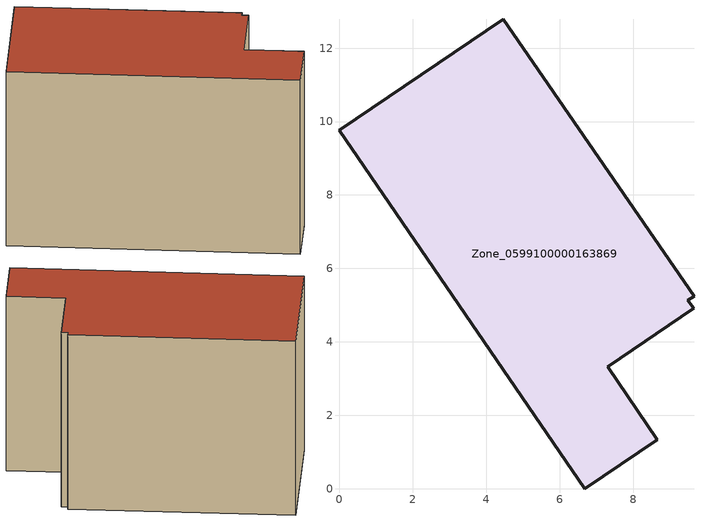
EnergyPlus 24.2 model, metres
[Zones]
Zone_0599100000163869
 floor ground (C_G): 9.49,5.13 9.65,4.92 7.31,3.32 8.65,1.33 6.68,0 0,9.76 4.46,12.79 9.65,5.24 z0
 wall outside (C_F): 4.46,12.79 0,9.76 6.68,0 8.65,1.33 7.31,3.32 9.65,4.92 9.49,5.13 9.65,5.24 4.46,12.79 z0:7.99
 roof outside (C_R): 9.65,5.24 4.46,12.79 0,9.76 6.68,0 8.65,1.33 7.31,3.32 9.65,4.92 9.49,5.13 z7.99
[BUILDING]
Pand.0599100000163869: North Axis=0; Terrain=City; Loads Convergence Tolerance Value=0.04; Temperature Convergence Tolerance Value=0.4; Solar Distribution=FullExterior; Maximum Number of Warmup Days=25; Minimum Number of Warmup Days=1
[Site:Location]
Rotterdam.The.Hague.AP_ZH_NLD Design_Conditions: Latitude=51.96; Longitude=4.45; Time Zone=1; Elevation=-4.5
[SITE:GROUNDTEMPERATURE:BUILDINGSURFACE]
18, 18, 18, 18, 18, 18, 18, 18, 18, 18, 18, 18
[MATERIAL] Thermal Absorptance=0.9; Solar Absorptance=0.7; Visible Absorptance=0.7
Name | Roughness | Thickness | Conductivity | Density | Specific Heat
G.TI.1975-1991 | MediumSmooth | 0.15 | 0.288461 | 540 | 1210
F.TI.1975-1991 | Rough | 0.3 | 0.230769 | 1920 | 840
R.TI.1975-1991 | MediumRough | 0.2 | 0.153846 | 1500 | 1000
[CONSTRUCTION]
C_G: G.TI.1975-1991
C_F: F.TI.1975-1991
C_R: R.TI.1975-1991
[ZONE]
Zone_0599100000163869: Type=1; Multiplier=1; Ceiling Height=Autocalculate; Volume=Autocalculate; Floor Area=autocalculate; Part of Total Floor Area=Yes
[ZONEINFILTRATION:DESIGNFLOWRATE]
Infil_Zone_0599100000163869: Zone or ZoneList or Space or SpaceList=Zone_0599100000163869; Schedule=AlwaysOn; Design Flow Rate Calculation Method=Flow/Area; Flow Rate per Floor Area=0.003; Constant Term Coefficient=1; Temperature Term Coefficient=0; Velocity Term Coefficient=0; Velocity Squared Term Coefficient=0
[HVACTEMPLATE:ZONE:IDEALLOADSAIRSYSTEM]
Zone_0599100000163869: Maximum Heating Supply Air Temperature=50; Minimum Cooling Supply Air Temperature=13; Maximum Heating Supply Air Humidity Ratio=0.0156; Minimum Cooling Supply Air Humidity Ratio=0.0077; Heating Limit=NoLimit; Cooling Limit=NoLimit; Dehumidification Control Type=ConstantSensibleHeatRatio; Cooling Sensible Heat Ratio=0.7; Dehumidification Setpoint=60; Humidification Control Type=None; Humidification Setpoint=30; Outdoor Air Method=None; Outdoor Air Flow Rate per Person=0.00944; Outdoor Air Flow Rate per Zone Floor Area=0; Outdoor Air Flow Rate per Zone=0; Demand Controlled Ventilation Type=None; Outdoor Air Economizer Type=NoEconomizer; Heat Recovery Type=None; Sensible Heat Recovery Effectiveness=0.7; Latent Heat Recovery Effectiveness=0.65
[ZONECONTROL:THERMOSTAT]
ThermostatControl_Zone_0599100000163869: Zone or ZoneList=Zone_0599100000163869; Control Type Schedule=DualSetpointControlType; Control 1=Thermostat_Zone_0599100000163869; Temperature Difference Between Cutout And Setpoint=0
[THERMOSTATSETPOINT:DUALSETPOINT]
Thermostat_Zone_0599100000163869: Heating Setpoint Temperature Schedule=HeatingSetpoint_Zone_0599100000163869; Cooling Setpoint Temperature Schedule=CoolingSetpoint_Zone_0599100000163869
[SCHEDULE:COMPACT]
HeatingSetpoint_Zone_0599100000163869: Through: 12/31, For: AllDays, Until: 24:00, 21
CoolingSetpoint_Zone_0599100000163869: Through: 12/31, For: AllDays, Until: 24:00, 24
DualSetpointControlType: Through: 12/31, For: AllDays, Until: 24:00, 4
AlwaysOn: Through: 12/31, For: AllDays, Until: 24:00, 1
